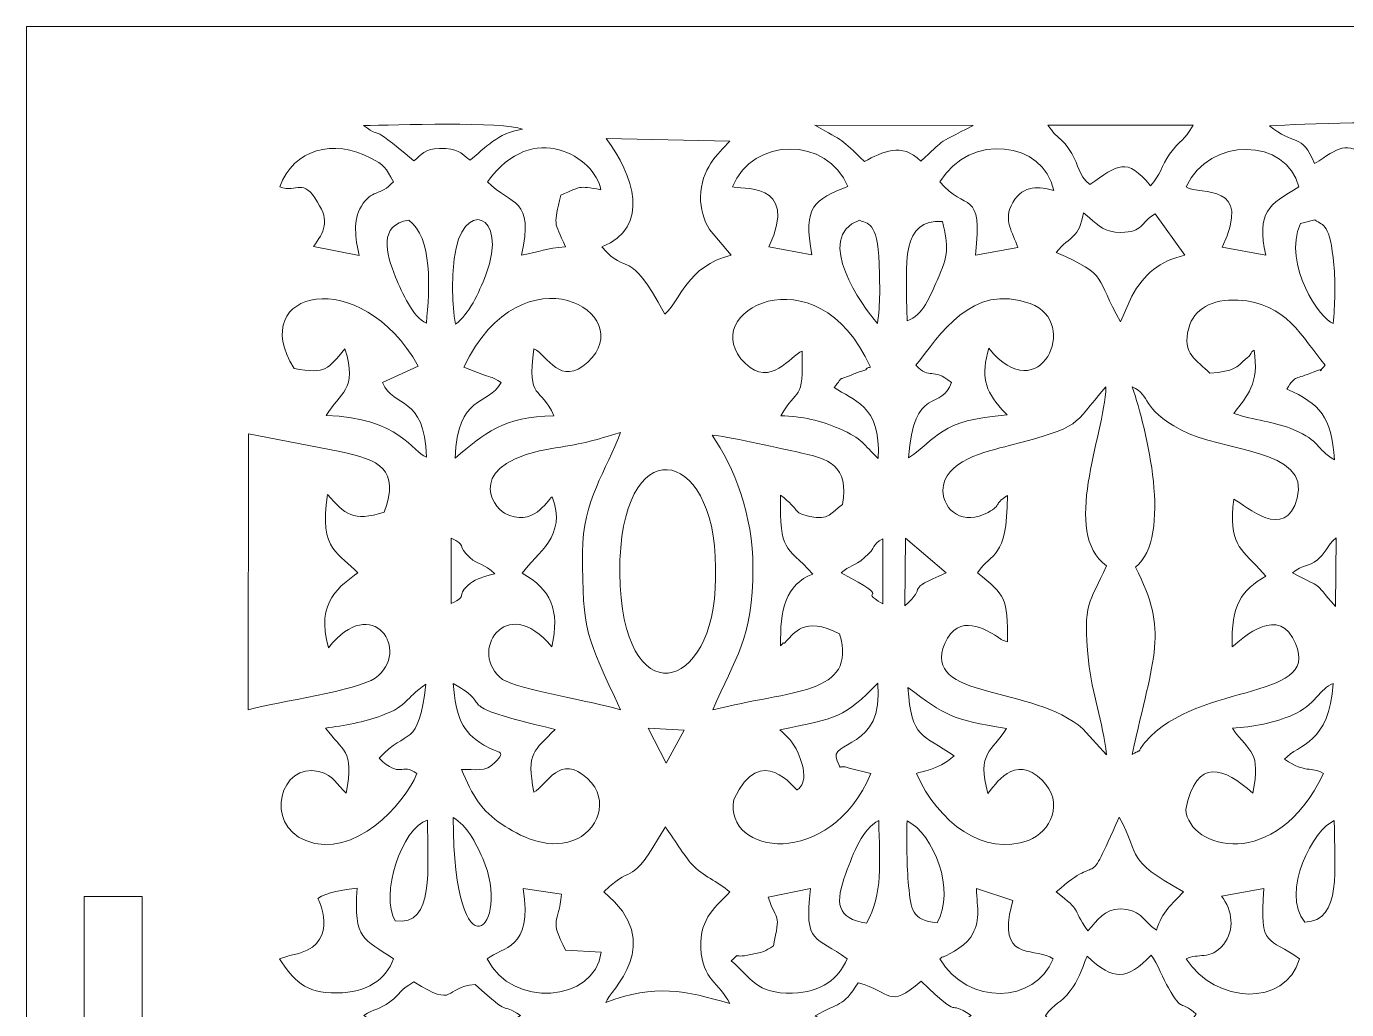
# Model space of a CAD drawing. Header units: millimetres. Extents: x -160 to 119, y -234 to 109.
# Drawn here: x -160 to -91.5, y -38.4 to 12.6 of the extents above; entities that cross this region are included whole.
import ezdxf

# ---------------------------------------------------------------- set-up
doc = ezdxf.new("R2010")
doc.units = ezdxf.units.MM
doc.header["$MEASUREMENT"] = 0
doc.layers.add('layer 1', color=7, linetype='Continuous')

msp = doc.modelspace()

# ---------------------------------------------------------------- linework, layer by layer
at = {"layer": 'layer 1', "color": 250, "lineweight": 20}
msp.add_open_spline([(-159.9592, 12.5532), (-159.9592, 12.5532), (-22.9592, 12.5532), (-22.9592, 12.5532), (-22.9592, 12.5532), (-22.9592, 12.5532), (-22.9592, -77.4468), (-22.9592, -77.4468), (-22.9592, -77.4468), (-22.9592, -77.4468), (-25.9592, -77.4468), (-25.9592, -77.4468), (-25.9592, -77.4468), (-25.9592, -77.4468), (-25.9592, -32.5468), (-25.9592, -32.5468), (-25.9592, -32.5468), (-25.9592, -32.5468), (-28.9592, -32.5468), (-28.9592, -32.5468), (-28.9592, -32.5468), (-28.9592, -32.5468), (-28.9592, -77.4468), (-28.9592, -77.4468), (-28.9592, -77.4468), (-28.9592, -77.4468), (-63.9592, -77.4468), (-63.9592, -77.4468), (-63.9592, -77.4468), (-63.9592, -77.4468), (-63.9592, -80.4468), (-63.9592, -80.4468), (-63.9592, -80.4468), (-63.9592, -80.4468), (-73.9592, -80.4468), (-73.9592, -80.4468), (-73.9592, -80.4468), (-73.9592, -80.4468), (-73.9592, -77.4468), (-73.9592, -77.4468), (-73.9592, -77.4468), (-73.9592, -77.4468), (-108.9592, -77.4468), (-108.9592, -77.4468), (-108.9592, -77.4468), (-108.9592, -77.4468), (-108.9592, -80.4468), (-108.9592, -80.4468), (-108.9592, -80.4468), (-108.9592, -80.4468), (-118.9592, -80.4468), (-118.9592, -80.4468), (-118.9592, -80.4468), (-118.9592, -80.4468), (-118.9592, -77.4468), (-118.9592, -77.4468), (-118.9592, -77.4468), (-118.9592, -77.4468), (-153.9592, -77.4468), (-153.9592, -77.4468), (-153.9592, -77.4468), (-153.9592, -77.4468), (-153.9592, -32.5468), (-153.9592, -32.5468), (-153.9592, -32.5468), (-153.9592, -32.5468), (-156.9592, -32.5468), (-156.9592, -32.5468), (-156.9592, -32.5468), (-156.9592, -32.5468), (-156.9592, -77.4468), (-156.9592, -77.4468), (-156.9592, -77.4468), (-156.9592, -77.4468), (-159.9592, -77.4468), (-159.9592, -77.4468), (-159.9592, -77.4468), (-159.9592, -77.4468), (-159.9592, 12.5532), (-159.9592, 12.5532)], degree=3, knots=[0, 0, 0, 0, 0.047619, 0.047619, 0.047619, 0.047619, 0.0952381, 0.0952381, 0.0952381, 0.0952381, 0.1428571, 0.1428571, 0.1428571, 0.1428571, 0.1904762, 0.1904762, 0.1904762, 0.1904762, 0.2380952, 0.2380952, 0.2380952, 0.2380952, 0.2857143, 0.2857143, 0.2857143, 0.2857143, 0.3333333, 0.3333333, 0.3333333, 0.3333333, 0.3809524, 0.3809524, 0.3809524, 0.3809524, 0.4285714, 0.4285714, 0.4285714, 0.4285714, 0.4761905, 0.4761905, 0.4761905, 0.4761905, 0.5238095, 0.5238095, 0.5238095, 0.5238095, 0.5714286, 0.5714286, 0.5714286, 0.5714286, 0.6190476, 0.6190476, 0.6190476, 0.6190476, 0.6666667, 0.6666667, 0.6666667, 0.6666667, 0.7142857, 0.7142857, 0.7142857, 0.7142857, 0.7619048, 0.7619048, 0.7619048, 0.7619048, 0.8095238, 0.8095238, 0.8095238, 0.8095238, 0.8571429, 0.8571429, 0.8571429, 0.8571429, 0.9047619, 0.9047619, 0.9047619, 0.9047619, 1, 1, 1, 1], dxfattribs=at)
at = {"layer": 'layer 1', "color": 7, "lineweight": 9}
for points, knots in [([(-139.8727, 5.5888), (-139.5076, 5.8707), (-139.286, 6.227), (-138.5452, 6.2266), (-138.5452, 6.2266), (-137.5433, 6.2259), (-137.4872, 6.0306), (-136.9522, 5.6192), (-136.9522, 5.6192), (-136.1566, 6.2629), (-135.5419, 7.0234), (-134.2432, 7.2286), (-134.2432, 7.2286), (-135.2244, 7.6418), (-140.8902, 7.4313), (-142.4742, 7.4181), (-142.4742, 7.4181), (-141.282, 6.5482), (-142.4936, 7.7745), (-139.8727, 5.5888)], [0, 0, 0, 0, 0.1666667, 0.1666667, 0.1666667, 0.1666667, 0.3333333, 0.3333333, 0.3333333, 0.3333333, 0.5, 0.5, 0.5, 0.5, 0.6666667, 0.6666667, 0.6666667, 0.6666667, 1, 1, 1, 1]), ([(-136.0469, 4.5016), (-134.8356, 3.2669), (-133.5883, 3.668), (-134.2971, 0.693), (-134.2971, 0.693), (-133.2817, 0.8842), (-133.0519, 1.0364), (-132.0074, 1.1339), (-132.0074, 1.1339), (-132.6286, 2.4991), (-132.6217, 2.2166), (-132.2487, 3.811), (-132.2487, 3.811), (-131.1182, 4.2622), (-131.4385, 4.3052), (-130.1712, 4.0909), (-130.1712, 4.0909), (-130.4845, 5.7658), (-133.6946, 7.7923), (-136.0469, 4.5016)], [0, 0, 0, 0, 0.1666667, 0.1666667, 0.1666667, 0.1666667, 0.3333333, 0.3333333, 0.3333333, 0.3333333, 0.5, 0.5, 0.5, 0.5, 0.6666667, 0.6666667, 0.6666667, 0.6666667, 1, 1, 1, 1]), ([(-93.1704, 5.4396), (-91.8755, 6.2775), (-91.6283, 6.6187), (-90.2846, 5.7659), (-90.2846, 5.7659), (-90.2375, 5.7361), (-90.1567, 5.6737), (-90.1198, 5.6487), (-90.1198, 5.6487), (-90.083, 5.6238), (-90.0146, 5.5646), (-89.9573, 5.5296), (-89.9573, 5.5296), (-89.0109, 6.43), (-88.739, 6.9848), (-87.3168, 7.2286), (-87.3168, 7.2286), (-88.4518, 7.7679), (-93.8072, 7.4933), (-95.5126, 7.4013), (-95.5126, 7.4013), (-94.2752, 6.3521), (-93.826, 7.073), (-93.1704, 5.4396)], [0, 0, 0, 0, 0.1428571, 0.1428571, 0.1428571, 0.1428571, 0.2857143, 0.2857143, 0.2857143, 0.2857143, 0.4285714, 0.4285714, 0.4285714, 0.4285714, 0.5714286, 0.5714286, 0.5714286, 0.5714286, 0.7142857, 0.7142857, 0.7142857, 0.7142857, 1, 1, 1, 1]), ([(-123.35, 4.2348), (-123.043, 4.0834), (-119.8224, 4.598), (-121.465, 1.1217), (-121.465, 1.1217), (-121.465, 1.1217), (-119.2399, 0.7095), (-119.2399, 0.7095), (-119.2399, 0.7095), (-119.7039, 3.2707), (-119.1199, 3.5507), (-117.3657, 4.2588), (-117.3657, 4.2588), (-118.4267, 6.8368), (-122.2981, 6.854), (-123.35, 4.2348)], [0, 0, 0, 0, 0.2, 0.2, 0.2, 0.2, 0.4, 0.4, 0.4, 0.4, 0.6, 0.6, 0.6, 0.6, 1, 1, 1, 1]), ([(-116.5081, 5.5525), (-115.5648, 6.0456), (-114.5931, 6.577), (-113.5875, 5.5718), (-113.5875, 5.5718), (-112.3188, 6.6996), (-112.9244, 6.3861), (-110.8765, 7.41), (-110.8765, 7.41), (-110.8765, 7.41), (-119.0783, 7.4269), (-119.0783, 7.4269), (-119.0783, 7.4269), (-117.5125, 6.5666), (-117.78, 6.7655), (-116.5081, 5.5525)], [0, 0, 0, 0, 0.2, 0.2, 0.2, 0.2, 0.4, 0.4, 0.4, 0.4, 0.6, 0.6, 0.6, 0.6, 1, 1, 1, 1]), ([(-108.5564, 1.0878), (-108.812, 1.9015), (-109.3605, 2.5096), (-108.8145, 3.425), (-108.8145, 3.425), (-108.2396, 4.3889), (-107.4218, 4.2415), (-106.6867, 4.0465), (-106.6867, 4.0465), (-107.2154, 6.5986), (-111.0358, 7.0826), (-112.5989, 4.5016), (-112.5989, 4.5016), (-111.2739, 2.9006), (-110.3667, 4.1974), (-110.7485, 0.6936), (-110.7485, 0.6936), (-110.7485, 0.6936), (-108.5564, 1.0878), (-108.5564, 1.0878)], [0, 0, 0, 0, 0.1666667, 0.1666667, 0.1666667, 0.1666667, 0.3333333, 0.3333333, 0.3333333, 0.3333333, 0.5, 0.5, 0.5, 0.5, 0.6666667, 0.6666667, 0.6666667, 0.6666667, 1, 1, 1, 1]), ([(-104.8257, 4.3525), (-103.3363, 5.3852), (-102.948, 5.8095), (-101.6731, 4.2969), (-101.6731, 4.2969), (-101.1518, 4.8459), (-101.1259, 5.3185), (-100.6856, 5.9338), (-100.6856, 5.9338), (-100.1188, 6.7259), (-99.9383, 6.5928), (-99.4659, 7.4318), (-99.4659, 7.4318), (-99.4659, 7.4318), (-106.9943, 7.4368), (-106.9943, 7.4368), (-106.9943, 7.4368), (-106.4832, 6.6378), (-106.3485, 6.9389), (-105.7559, 5.96), (-105.7559, 5.96), (-105.3723, 5.3263), (-105.4471, 4.8965), (-104.8257, 4.3525)], [0, 0, 0, 0, 0.1428571, 0.1428571, 0.1428571, 0.1428571, 0.2857143, 0.2857143, 0.2857143, 0.2857143, 0.4285714, 0.4285714, 0.4285714, 0.4285714, 0.5714286, 0.5714286, 0.5714286, 0.5714286, 0.7142857, 0.7142857, 0.7142857, 0.7142857, 1, 1, 1, 1]), ([(-99.8228, 4.2348), (-99.1042, 3.7606), (-96.3404, 4.5365), (-97.9666, 1.1046), (-97.9666, 1.1046), (-97.9666, 1.1046), (-95.698, 0.6899), (-95.698, 0.6899), (-95.698, 0.6899), (-96.1846, 2.9278), (-95.5701, 3.311), (-93.981, 4.2348), (-93.981, 4.2348), (-94.5999, 6.7636), (-98.6485, 6.8913), (-99.8228, 4.2348)], [0, 0, 0, 0, 0.2, 0.2, 0.2, 0.2, 0.4, 0.4, 0.4, 0.4, 0.6, 0.6, 0.6, 0.6, 1, 1, 1, 1]), ([(-146.8257, 4.2348), (-145.9141, 3.8995), (-145.6172, 4.7565), (-144.875, 3.4367), (-144.875, 3.4367), (-144.2016, 2.4572), (-144.5314, 1.9027), (-145.0673, 1.1499), (-145.0673, 1.1499), (-145.0673, 1.1499), (-142.7073, 0.6864), (-142.7073, 0.6864), (-142.7073, 0.6864), (-142.9078, 1.5867), (-143.0365, 2.4896), (-142.5929, 3.2304), (-142.5929, 3.2304), (-142.0548, 4.1293), (-141.6353, 3.7293), (-140.927, 4.5016), (-140.927, 4.5016), (-141.3123, 5.2158), (-141.4293, 5.384), (-142.0981, 5.7301), (-142.0981, 5.7301), (-144.0484, 6.7396), (-146.1066, 6.2135), (-146.8257, 4.2348)], [0, 0, 0, 0, 0.125, 0.125, 0.125, 0.125, 0.25, 0.25, 0.25, 0.25, 0.375, 0.375, 0.375, 0.375, 0.5, 0.5, 0.5, 0.5, 0.625, 0.625, 0.625, 0.625, 0.75, 0.75, 0.75, 0.75, 1, 1, 1, 1]), ([(-129.8946, 6.7474), (-128.4839, 4.8628), (-127.5676, 2.1359), (-130.1226, 1.1232), (-130.1226, 1.1232), (-128.7695, -0.4747), (-128.7905, 1.257), (-126.8629, -2.3652), (-126.8629, -2.3652), (-126.0651, -1.6808), (-125.7083, 0.1399), (-123.4155, 0.7002), (-123.4155, 0.7002), (-123.4155, 0.7002), (-124.5445, 2.0233), (-124.5445, 2.0233), (-124.5445, 2.0233), (-124.8451, 2.5039), (-125.0144, 3.1474), (-125.0063, 3.7009), (-125.0063, 3.7009), (-124.9842, 5.2059), (-124.1248, 5.9105), (-123.4864, 6.608), (-123.4864, 6.608), (-123.4864, 6.608), (-129.8946, 6.7474), (-129.8946, 6.7474)], [0, 0, 0, 0, 0.125, 0.125, 0.125, 0.125, 0.25, 0.25, 0.25, 0.25, 0.375, 0.375, 0.375, 0.375, 0.5, 0.5, 0.5, 0.5, 0.625, 0.625, 0.625, 0.625, 0.75, 0.75, 0.75, 0.75, 1, 1, 1, 1]), ([(-137.7062, -2.8773), (-137.0112, -2.3548), (-136.5082, -1.288), (-136.1408, -0.3264), (-136.1408, -0.3264), (-134.9043, 2.9093), (-137.418, 3.694), (-137.7741, 0.5137), (-137.7741, 0.5137), (-137.8971, -0.5854), (-137.9104, -1.8003), (-137.7062, -2.8773)], [0, 0, 0, 0, 0.25, 0.25, 0.25, 0.25, 0.5, 0.5, 0.5, 0.5, 1, 1, 1, 1]), ([(-90.6961, -2.8783), (-89.8399, -2.2436), (-89.7504, -1.8686), (-89.2602, -0.7377), (-89.2602, -0.7377), (-87.2583, 3.8804), (-91.8749, 3.9969), (-90.6961, -2.8783)], [0, 0, 0, 0, 0.3333333, 0.3333333, 0.3333333, 0.3333333, 1, 1, 1, 1]), ([(-103.2327, -2.7587), (-103.2327, -2.7587), (-102.6438, -1.4204), (-102.6438, -1.4204), (-102.6438, -1.4204), (-102.0187, -0.299), (-101.2019, 0.4057), (-99.8953, 0.6899), (-99.8953, 0.6899), (-99.8953, 0.6899), (-101.4301, 2.8449), (-101.4301, 2.8449), (-101.4301, 2.8449), (-102.2411, 2.3471), (-102.026, 1.8859), (-103.2244, 1.8768), (-103.2244, 1.8768), (-104.0543, 1.8706), (-104.3459, 2.2295), (-104.8417, 2.6321), (-104.8417, 2.6321), (-104.8417, 2.6321), (-105.15, 2.8861), (-105.15, 2.8861), (-105.15, 2.8861), (-105.3928, 1.5602), (-105.8084, 1.7322), (-106.5769, 0.8401), (-106.5769, 0.8401), (-103.7598, -0.379), (-104.5927, -0.4244), (-103.2327, -2.7587)], [0, 0, 0, 0, 0.1111111, 0.1111111, 0.1111111, 0.1111111, 0.2222222, 0.2222222, 0.2222222, 0.2222222, 0.3333333, 0.3333333, 0.3333333, 0.3333333, 0.4444444, 0.4444444, 0.4444444, 0.4444444, 0.5555556, 0.5555556, 0.5555556, 0.5555556, 0.6666667, 0.6666667, 0.6666667, 0.6666667, 0.7777778, 0.7777778, 0.7777778, 0.7777778, 1, 1, 1, 1]), ([(-140.1383, 2.5114), (-141.691, 2.2774), (-141.3485, 0.8063), (-140.8163, -0.4443), (-140.8163, -0.4443), (-140.4735, -1.25), (-139.9194, -2.5301), (-139.2234, -2.82), (-139.2234, -2.82), (-139.0429, -1.0902), (-138.8921, 1.6381), (-140.1383, 2.5114)], [0, 0, 0, 0, 0.25, 0.25, 0.25, 0.25, 0.5, 0.5, 0.5, 0.5, 1, 1, 1, 1]), ([(-115.8379, -2.8409), (-115.6754, -1.8522), (-115.7161, -0.7696), (-115.747, 0.2438), (-115.747, 0.2438), (-115.817, 2.5319), (-116.3807, 2.3048), (-116.7736, 2.5115), (-116.7736, 2.5115), (-119.1752, 1.6136), (-116.6132, -1.9616), (-115.8379, -2.8409)], [0, 0, 0, 0, 0.25, 0.25, 0.25, 0.25, 0.5, 0.5, 0.5, 0.5, 1, 1, 1, 1]), ([(-114.2887, -2.7011), (-113.4746, -2.4335), (-113.0984, -1.4046), (-112.7413, -0.6111), (-112.7413, -0.6111), (-112.1374, 0.7307), (-112.1407, 1.1255), (-112.4665, 2.4448), (-112.4665, 2.4448), (-114.5962, 2.5444), (-114.369, 0.5097), (-114.2887, -2.7011)], [0, 0, 0, 0, 0.25, 0.25, 0.25, 0.25, 0.5, 0.5, 0.5, 0.5, 1, 1, 1, 1]), ([(-92.2109, -2.8377), (-92.1149, -1.9438), (-92.0822, -0.7071), (-92.1703, 0.1924), (-92.1703, 0.1924), (-92.3836, 2.3738), (-92.7014, 2.2002), (-93.1498, 2.5205), (-93.1498, 2.5205), (-93.1498, 2.5205), (-93.9047, 2.3425), (-93.9047, 2.3425), (-93.9047, 2.3425), (-94.856, 0.1877), (-92.8353, -2.6613), (-92.2109, -2.8377)], [0, 0, 0, 0, 0.2, 0.2, 0.2, 0.2, 0.4, 0.4, 0.4, 0.4, 0.6, 0.6, 0.6, 0.6, 1, 1, 1, 1]), ([(-132.6087, -7.6281), (-133.2929, -6.0371), (-134.0106, -6.915), (-133.6501, -4.1507), (-133.6501, -4.1507), (-132.9224, -4.5056), (-132.2894, -6.1539), (-130.8504, -4.8444), (-130.8504, -4.8444), (-128.1294, -2.3683), (-134.2282, 1.2608), (-137.2715, -5.1019), (-137.2715, -5.1019), (-137.2715, -5.1019), (-136.255, -5.5092), (-136.255, -5.5092), (-136.255, -5.5092), (-135.7656, -5.6857), (-135.8841, -5.58), (-135.3416, -5.897), (-135.3416, -5.897), (-136.0404, -7.1682), (-137.6211, -6.4789), (-137.7235, -9.8253), (-137.7235, -9.8253), (-136.2395, -8.5381), (-135.1837, -7.6628), (-132.6087, -7.6281)], [0, 0, 0, 0, 0.125, 0.125, 0.125, 0.125, 0.25, 0.25, 0.25, 0.25, 0.375, 0.375, 0.375, 0.375, 0.5, 0.5, 0.5, 0.5, 0.625, 0.625, 0.625, 0.625, 0.75, 0.75, 0.75, 0.75, 1, 1, 1, 1]), ([(-116.197, -5.1019), (-118.9747, 1.0996), (-125.4107, -2.284), (-122.6846, -4.9178), (-122.6846, -4.9178), (-121.3699, -6.1881), (-120.3597, -4.5208), (-119.7418, -4.2791), (-119.7418, -4.2791), (-119.6576, -6.9639), (-119.9933, -6.1341), (-120.8508, -7.6301), (-120.8508, -7.6301), (-119.738, -7.6601), (-118.7686, -7.8785), (-117.824, -8.2886), (-117.824, -8.2886), (-116.5548, -8.8398), (-116.5852, -9.1069), (-115.7941, -9.8447), (-115.7941, -9.8447), (-115.6398, -7.0342), (-117.132, -6.8371), (-118.073, -6.169), (-118.073, -6.169), (-117.5462, -5.4819), (-117.9584, -5.8538), (-117.2011, -5.5183), (-117.2011, -5.5183), (-116.985, -5.4226), (-116.8641, -5.3989), (-116.5995, -5.2914), (-116.5995, -5.2914), (-116.5519, -5.272), (-116.4324, -5.2877), (-116.3979, -5.1991), (-116.3979, -5.1991), (-116.3631, -5.11), (-116.2559, -5.1474), (-116.197, -5.1019)], [0, 0, 0, 0, 0.0909091, 0.0909091, 0.0909091, 0.0909091, 0.1818182, 0.1818182, 0.1818182, 0.1818182, 0.2727273, 0.2727273, 0.2727273, 0.2727273, 0.3636364, 0.3636364, 0.3636364, 0.3636364, 0.4545455, 0.4545455, 0.4545455, 0.4545455, 0.5454545, 0.5454545, 0.5454545, 0.5454545, 0.6363636, 0.6363636, 0.6363636, 0.6363636, 0.7272727, 0.7272727, 0.7272727, 0.7272727, 0.8181818, 0.8181818, 0.8181818, 0.8181818, 1, 1, 1, 1]), ([(-146.0844, -5.1807), (-144.3683, -5.4796), (-144.36, -5.2102), (-143.4414, -4.1639), (-143.4414, -4.1639), (-142.7688, -6.3072), (-143.7066, -6.4146), (-144.4216, -7.6156), (-144.4216, -7.6156), (-140.5908, -7.7292), (-139.9349, -9.5396), (-139.2119, -9.7674), (-139.2119, -9.7674), (-139.3209, -6.4703), (-140.9247, -7.3052), (-141.4911, -5.9023), (-141.4911, -5.9023), (-141.4911, -5.9023), (-139.6466, -5.0572), (-139.6466, -5.0572), (-139.6466, -5.0572), (-142.6048, 0.2724), (-148.6272, -1.0903), (-146.0844, -5.1807)], [0, 0, 0, 0, 0.1428571, 0.1428571, 0.1428571, 0.1428571, 0.2857143, 0.2857143, 0.2857143, 0.2857143, 0.4285714, 0.4285714, 0.4285714, 0.4285714, 0.5714286, 0.5714286, 0.5714286, 0.5714286, 0.7142857, 0.7142857, 0.7142857, 0.7142857, 1, 1, 1, 1]), ([(-109.3843, -7.2984), (-110.2887, -6.2802), (-110.4768, -5.553), (-110.0555, -4.1307), (-110.0555, -4.1307), (-107.4334, -7.4011), (-105.2658, -2.7768), (-107.9138, -1.8126), (-107.9138, -1.8126), (-110.972, -0.6989), (-112.5923, -3.4557), (-113.8409, -5.0068), (-113.8409, -5.0068), (-113.0907, -5.8025), (-113.0015, -5.0808), (-112.0038, -5.9023), (-112.0038, -5.9023), (-112.4387, -7.374), (-113.9727, -5.9843), (-114.2252, -9.817), (-114.2252, -9.817), (-112.7682, -8.8484), (-112.6128, -7.8232), (-109.1122, -7.5872), (-109.1122, -7.5872), (-109.1122, -7.5872), (-109.3843, -7.2984), (-109.3843, -7.2984)], [0, 0, 0, 0, 0.125, 0.125, 0.125, 0.125, 0.25, 0.25, 0.25, 0.25, 0.375, 0.375, 0.375, 0.375, 0.5, 0.5, 0.5, 0.5, 0.625, 0.625, 0.625, 0.625, 0.75, 0.75, 0.75, 0.75, 1, 1, 1, 1]), ([(-97.3636, -7.5029), (-96.3426, -7.8589), (-95.2127, -7.9373), (-94.2524, -8.3489), (-94.2524, -8.3489), (-92.8596, -8.9459), (-93.1319, -9.3106), (-92.1328, -9.9196), (-92.1328, -9.9196), (-92.3114, -7.6386), (-92.8672, -7.0373), (-94.6091, -6.2408), (-94.6091, -6.2408), (-94.1039, -5.4612), (-94.2369, -5.8059), (-93.1979, -5.3453), (-93.1979, -5.3453), (-92.4035, -4.993), (-93.2429, -5.6553), (-92.6186, -5.0124), (-92.6186, -5.0124), (-93.8182, -3.5659), (-94.6279, -1.7595), (-97.1364, -1.6367), (-97.1364, -1.6367), (-98.5247, -1.5686), (-99.4166, -2.0911), (-99.6938, -3.0827), (-99.6938, -3.0827), (-100.0729, -4.4381), (-99.2556, -4.7346), (-98.6038, -5.4252), (-98.6038, -5.4252), (-97.2975, -5.3038), (-97.2364, -5.152), (-96.7349, -4.6753), (-96.7349, -4.6753), (-96.6846, -4.6275), (-96.4825, -4.4978), (-96.4537, -4.3793), (-96.4537, -4.3793), (-96.431, -4.2859), (-96.3632, -4.2716), (-96.3088, -4.2278), (-96.3088, -4.2278), (-96.0279, -5.9708), (-96.6649, -6.5893), (-97.3636, -7.5029)], [0, 0, 0, 0, 0.0769231, 0.0769231, 0.0769231, 0.0769231, 0.1538462, 0.1538462, 0.1538462, 0.1538462, 0.2307692, 0.2307692, 0.2307692, 0.2307692, 0.3076923, 0.3076923, 0.3076923, 0.3076923, 0.3846154, 0.3846154, 0.3846154, 0.3846154, 0.4615385, 0.4615385, 0.4615385, 0.4615385, 0.5384615, 0.5384615, 0.5384615, 0.5384615, 0.6153846, 0.6153846, 0.6153846, 0.6153846, 0.6923077, 0.6923077, 0.6923077, 0.6923077, 0.7692308, 0.7692308, 0.7692308, 0.7692308, 0.8461538, 0.8461538, 0.8461538, 0.8461538, 1, 1, 1, 1]), ([(-103.9598, -15.3985), (-106.3348, -13.6818), (-104.0901, -8.71), (-103.9857, -6.1357), (-103.9857, -6.1357), (-105.8374, -8.1885), (-105.0654, -8.1449), (-109.01, -9.1764), (-109.01, -9.1764), (-110.1395, -9.4716), (-112.4657, -9.9625), (-112.4384, -11.4945), (-112.4384, -11.4945), (-112.4192, -12.568), (-111.3718, -13.3396), (-110.0956, -12.6359), (-110.0956, -12.6359), (-109.3225, -12.2097), (-109.8902, -12.2566), (-109.0894, -11.7669), (-109.0894, -11.7669), (-109.1208, -15.1869), (-109.9222, -14.6148), (-110.6405, -15.7725), (-110.6405, -15.7725), (-109.2104, -16.9383), (-109.0725, -17.0577), (-109.0915, -19.3467), (-109.0915, -19.3467), (-109.5609, -19.2012), (-109.4212, -19.184), (-109.6563, -19.0502), (-109.6563, -19.0502), (-110.1537, -18.767), (-111.641, -17.7728), (-112.3472, -19.4314), (-112.3472, -19.4314), (-113.5939, -22.359), (-107.7078, -21.5845), (-105.1847, -23.8605), (-105.1847, -23.8605), (-105.1847, -23.8605), (-103.9609, -25.2072), (-103.9609, -25.2072), (-103.9609, -25.2072), (-104.1514, -23.4482), (-104.7165, -22.0649), (-104.8932, -20.32), (-104.8932, -20.32), (-105.2022, -17.267), (-104.8323, -17.3887), (-103.9598, -15.3985)], [0, 0, 0, 0, 0.0714286, 0.0714286, 0.0714286, 0.0714286, 0.1428571, 0.1428571, 0.1428571, 0.1428571, 0.2142857, 0.2142857, 0.2142857, 0.2142857, 0.2857143, 0.2857143, 0.2857143, 0.2857143, 0.3571429, 0.3571429, 0.3571429, 0.3571429, 0.4285714, 0.4285714, 0.4285714, 0.4285714, 0.5, 0.5, 0.5, 0.5, 0.5714286, 0.5714286, 0.5714286, 0.5714286, 0.6428571, 0.6428571, 0.6428571, 0.6428571, 0.7142857, 0.7142857, 0.7142857, 0.7142857, 0.7857143, 0.7857143, 0.7857143, 0.7857143, 0.8571429, 0.8571429, 0.8571429, 0.8571429, 1, 1, 1, 1]), ([(-102.6268, -6.1253), (-101.8741, -8.3423), (-100.5149, -13.8614), (-102.4535, -15.4839), (-102.4535, -15.4839), (-100.7378, -18.8171), (-101.481, -19.9945), (-102.6333, -25.177), (-102.6333, -25.177), (-101.9279, -24.8111), (-102.5262, -25.2201), (-101.9478, -24.5431), (-101.9478, -24.5431), (-99.1745, -21.2969), (-92.4259, -22.5061), (-94.3122, -19.1264), (-94.3122, -19.1264), (-95.2499, -17.4464), (-97.1902, -19.4423), (-97.4496, -19.6041), (-97.4496, -19.6041), (-97.4814, -17.4004), (-96.9878, -16.6871), (-95.6918, -15.9433), (-95.6918, -15.9433), (-95.6918, -15.9433), (-96.0189, -15.5756), (-96.0189, -15.5756), (-96.0189, -15.5756), (-97.0438, -14.4846), (-97.6288, -14.2765), (-97.3639, -11.9494), (-97.3639, -11.9494), (-96.683, -12.3075), (-94.6937, -14.1731), (-94.0705, -11.9), (-94.0705, -11.9), (-93.3673, -9.3347), (-97.9965, -9.4948), (-100.1036, -8.3655), (-100.1036, -8.3655), (-102.2374, -7.222), (-101.6059, -6.5816), (-102.6268, -6.1253)], [0, 0, 0, 0, 0.0833333, 0.0833333, 0.0833333, 0.0833333, 0.1666667, 0.1666667, 0.1666667, 0.1666667, 0.25, 0.25, 0.25, 0.25, 0.3333333, 0.3333333, 0.3333333, 0.3333333, 0.4166667, 0.4166667, 0.4166667, 0.4166667, 0.5, 0.5, 0.5, 0.5, 0.5833333, 0.5833333, 0.5833333, 0.5833333, 0.6666667, 0.6666667, 0.6666667, 0.6666667, 0.75, 0.75, 0.75, 0.75, 0.8333333, 0.8333333, 0.8333333, 0.8333333, 1, 1, 1, 1]), ([(-142.7835, -15.7725), (-143.6399, -14.7752), (-144.8421, -14.6851), (-144.3428, -11.7163), (-144.3428, -11.7163), (-143.4272, -12.7585), (-143.0397, -13.1341), (-141.4137, -12.6258), (-141.4137, -12.6258), (-140.5751, -10.3963), (-141.6713, -9.9006), (-143.7071, -9.4885), (-143.7071, -9.4885), (-143.7071, -9.4885), (-148.4505, -8.5577), (-148.4505, -8.5577), (-148.4505, -8.5577), (-148.4505, -8.5577), (-148.4592, -22.8698), (-148.4592, -22.8698), (-148.4592, -22.8698), (-146.9047, -22.4478), (-142.7668, -21.86), (-141.8816, -21.2252), (-141.8816, -21.2252), (-139.942, -19.8345), (-142.0289, -16.7339), (-144.2942, -19.6571), (-144.2942, -19.6571), (-145.015, -17.2271), (-143.6176, -16.4132), (-142.7835, -15.7725)], [0, 0, 0, 0, 0.1111111, 0.1111111, 0.1111111, 0.1111111, 0.2222222, 0.2222222, 0.2222222, 0.2222222, 0.3333333, 0.3333333, 0.3333333, 0.3333333, 0.4444444, 0.4444444, 0.4444444, 0.4444444, 0.5555556, 0.5555556, 0.5555556, 0.5555556, 0.6666667, 0.6666667, 0.6666667, 0.6666667, 0.7777778, 0.7777778, 0.7777778, 0.7777778, 1, 1, 1, 1]), ([(-131.1245, -14.7055), (-131.125, -12.0129), (-129.877, -10.4685), (-129.1485, -8.4873), (-129.1485, -8.4873), (-130.5404, -8.9206), (-131.0062, -9.0558), (-132.5323, -9.2935), (-132.5323, -9.2935), (-137.3435, -10.043), (-135.7895, -12.366), (-135.1755, -12.6773), (-135.1755, -12.6773), (-133.6764, -13.4374), (-132.9776, -12.0423), (-132.7041, -11.8244), (-132.7041, -11.8244), (-131.8897, -13.8867), (-133.5166, -14.7316), (-134.2474, -15.7934), (-134.2474, -15.7934), (-132.7635, -16.6349), (-132.2904, -17.6775), (-132.7175, -19.5999), (-132.7175, -19.5999), (-135.1251, -16.6996), (-137.1057, -19.9638), (-135.2668, -21.2904), (-135.2668, -21.2904), (-134.5195, -21.8293), (-130.5301, -22.428), (-129.1603, -22.8698), (-129.1603, -22.8698), (-130.9349, -18.9918), (-131.1239, -18.9149), (-131.1245, -14.7055)], [0, 0, 0, 0, 0.1, 0.1, 0.1, 0.1, 0.2, 0.2, 0.2, 0.2, 0.3, 0.3, 0.3, 0.3, 0.4, 0.4, 0.4, 0.4, 0.5, 0.5, 0.5, 0.5, 0.6, 0.6, 0.6, 0.6, 0.7, 0.7, 0.7, 0.7, 0.8, 0.8, 0.8, 0.8, 1, 1, 1, 1]), ([(-124.2316, -15.5058), (-124.2316, -9.0497), (-129.254, -8.323), (-129.192, -15.7688), (-129.192, -15.7688), (-129.1298, -23.2412), (-124.2316, -22.0557), (-124.2316, -16.0394), (-124.2316, -16.0394), (-124.2316, -16.0394), (-124.2316, -15.5058), (-124.2316, -15.5058)], [0, 0, 0, 0, 0.25, 0.25, 0.25, 0.25, 0.5, 0.5, 0.5, 0.5, 1, 1, 1, 1]), ([(-124.4032, -8.6403), (-123.2571, -10.2732), (-122.2892, -12.7734), (-122.2892, -15.5058), (-122.2892, -15.5058), (-122.2892, -19.2161), (-123.2187, -20.1663), (-124.3708, -22.8722), (-124.3708, -22.8722), (-120.2845, -21.8233), (-116.8808, -22.1383), (-117.7939, -18.9363), (-117.7939, -18.9363), (-119.6677, -17.9418), (-120.1818, -18.9754), (-120.5243, -19.2655), (-120.5243, -19.2655), (-120.5617, -19.2972), (-120.661, -19.4581), (-120.688, -19.4087), (-120.688, -19.4087), (-120.7154, -19.3586), (-120.7951, -19.5101), (-120.8539, -19.5541), (-120.8539, -19.5541), (-120.8979, -17.7154), (-120.5912, -16.3532), (-119.188, -15.8371), (-119.188, -15.8371), (-120.63, -14.2287), (-120.8839, -14.8217), (-120.8664, -11.7502), (-120.8664, -11.7502), (-119.7704, -12.5316), (-120.3125, -12.6301), (-119.361, -12.8434), (-119.361, -12.8434), (-118.3175, -13.0773), (-118.2725, -12.6439), (-117.6419, -12.2262), (-117.6419, -12.2262), (-117.3326, -10.2158), (-118.2708, -9.864), (-120.0764, -9.4876), (-120.0764, -9.4876), (-121.0476, -9.2851), (-123.7504, -8.6602), (-124.4032, -8.6403)], [0, 0, 0, 0, 0.0769231, 0.0769231, 0.0769231, 0.0769231, 0.1538462, 0.1538462, 0.1538462, 0.1538462, 0.2307692, 0.2307692, 0.2307692, 0.2307692, 0.3076923, 0.3076923, 0.3076923, 0.3076923, 0.3846154, 0.3846154, 0.3846154, 0.3846154, 0.4615385, 0.4615385, 0.4615385, 0.4615385, 0.5384615, 0.5384615, 0.5384615, 0.5384615, 0.6153846, 0.6153846, 0.6153846, 0.6153846, 0.6923077, 0.6923077, 0.6923077, 0.6923077, 0.7692308, 0.7692308, 0.7692308, 0.7692308, 0.8461538, 0.8461538, 0.8461538, 0.8461538, 1, 1, 1, 1]), ([(-137.9361, -17.3624), (-136.9957, -16.9451), (-137.765, -16.9713), (-136.9409, -16.3071), (-136.9409, -16.3071), (-136.6649, -16.0846), (-136.1328, -15.9351), (-135.6682, -15.8152), (-135.6682, -15.8152), (-136.2193, -15.2827), (-136.546, -15.3584), (-136.9609, -14.9829), (-136.9609, -14.9829), (-137.6518, -14.3575), (-137.1386, -14.3345), (-137.9324, -13.9651), (-137.9324, -13.9651), (-137.9324, -13.9651), (-137.9361, -17.3624), (-137.9361, -17.3624)], [0, 0, 0, 0, 0.1666667, 0.1666667, 0.1666667, 0.1666667, 0.3333333, 0.3333333, 0.3333333, 0.3333333, 0.5, 0.5, 0.5, 0.5, 0.6666667, 0.6666667, 0.6666667, 0.6666667, 1, 1, 1, 1]), ([(-117.7191, -15.7725), (-114.7337, -17.3295), (-117.0555, -16.5067), (-115.5501, -17.3771), (-115.5501, -17.3771), (-115.5501, -17.3771), (-115.559, -14.0009), (-115.559, -14.0009), (-115.559, -14.0009), (-116.1694, -14.3421), (-115.849, -14.4205), (-116.503, -14.9817), (-116.503, -14.9817), (-117.0861, -15.4819), (-117.2695, -15.3649), (-117.7191, -15.7725)], [0, 0, 0, 0, 0.2, 0.2, 0.2, 0.2, 0.4, 0.4, 0.4, 0.4, 0.6, 0.6, 0.6, 0.6, 1, 1, 1, 1]), ([(-114.4217, -17.4821), (-113.1339, -16.3771), (-114.5597, -16.7426), (-112.2643, -15.7725), (-112.2643, -15.7725), (-112.2643, -15.7725), (-114.3798, -13.9667), (-114.3798, -13.9667), (-114.3798, -13.9667), (-114.3798, -13.9667), (-114.4217, -17.4821), (-114.4217, -17.4821)], [0, 0, 0, 0, 0.25, 0.25, 0.25, 0.25, 0.5, 0.5, 0.5, 0.5, 1, 1, 1, 1]), ([(-94.3099, -15.7725), (-92.5995, -16.687), (-93.3633, -16.0674), (-92.0839, -17.513), (-92.0839, -17.513), (-92.0839, -17.513), (-92.0586, -13.9469), (-92.0586, -13.9469), (-92.0586, -13.9469), (-92.524, -14.3741), (-92.659, -14.8044), (-93.0229, -15.0996), (-93.0229, -15.0996), (-93.4796, -15.4699), (-93.7885, -15.3221), (-94.3099, -15.7725)], [0, 0, 0, 0, 0.2, 0.2, 0.2, 0.2, 0.4, 0.4, 0.4, 0.4, 0.6, 0.6, 0.6, 0.6, 1, 1, 1, 1]), ([(-141.6774, -25.3751), (-140.217, -23.7893), (-139.6493, -24.9495), (-139.242, -21.5335), (-139.242, -21.5335), (-140.428, -22.3381), (-140.0719, -22.6105), (-141.537, -23.1703), (-141.537, -23.1703), (-142.4105, -23.5039), (-143.5283, -23.7025), (-144.4516, -23.814), (-144.4516, -23.814), (-143.5586, -25.0439), (-142.9563, -24.8929), (-143.3752, -27.1862), (-143.3752, -27.1862), (-143.928, -26.728), (-143.9555, -26.2826), (-144.7932, -26.0706), (-144.7932, -26.0706), (-146.7913, -25.5649), (-147.6642, -28.7987), (-145.4702, -29.6507), (-145.4702, -29.6507), (-142.9463, -30.6306), (-140.3875, -27.7859), (-139.7089, -26.1764), (-139.7089, -26.1764), (-140.546, -25.5664), (-140.5322, -26.4855), (-141.6774, -25.3751)], [0, 0, 0, 0, 0.1111111, 0.1111111, 0.1111111, 0.1111111, 0.2222222, 0.2222222, 0.2222222, 0.2222222, 0.3333333, 0.3333333, 0.3333333, 0.3333333, 0.4444444, 0.4444444, 0.4444444, 0.4444444, 0.5555556, 0.5555556, 0.5555556, 0.5555556, 0.6666667, 0.6666667, 0.6666667, 0.6666667, 0.7777778, 0.7777778, 0.7777778, 0.7777778, 1, 1, 1, 1]), ([(-133.6501, -27.1463), (-134.0467, -25.0536), (-133.6372, -25.0245), (-132.5477, -23.8852), (-132.5477, -23.8852), (-138.2998, -22.496), (-135.4605, -22.8266), (-137.8358, -21.4988), (-137.8358, -21.4988), (-137.6572, -23.3047), (-137.4212, -23.9637), (-136.2403, -24.6964), (-136.2403, -24.6964), (-135.4987, -25.1567), (-135.0363, -24.9442), (-135.6479, -25.5846), (-135.6479, -25.5846), (-136.1749, -26.1365), (-136.6814, -25.936), (-137.3941, -25.9544), (-137.3941, -25.9544), (-136.8575, -27.3041), (-136.3273, -28.1325), (-135.314, -28.798), (-135.314, -28.798), (-134.4102, -29.3913), (-133.0342, -30.1444), (-131.6326, -29.6474), (-131.6326, -29.6474), (-130.366, -29.1982), (-129.6512, -27.5766), (-130.8597, -26.4336), (-130.8597, -26.4336), (-132.288, -25.0828), (-132.9687, -26.7716), (-133.6501, -27.1463)], [0, 0, 0, 0, 0.1, 0.1, 0.1, 0.1, 0.2, 0.2, 0.2, 0.2, 0.3, 0.3, 0.3, 0.3, 0.4, 0.4, 0.4, 0.4, 0.5, 0.5, 0.5, 0.5, 0.6, 0.6, 0.6, 0.6, 0.7, 0.7, 0.7, 0.7, 0.8, 0.8, 0.8, 0.8, 1, 1, 1, 1]), ([(-117.3071, -25.8889), (-117.9477, -25.6625), (-117.6412, -26.1241), (-117.9275, -25.5126), (-117.9275, -25.5126), (-118.4362, -24.4258), (-115.4381, -24.9764), (-115.8235, -21.4871), (-115.8235, -21.4871), (-117.502, -23.2538), (-117.9736, -23.3338), (-120.8964, -23.9014), (-120.8964, -23.9014), (-120.5086, -24.2762), (-120.2318, -24.4722), (-119.9519, -25.1083), (-119.9519, -25.1083), (-119.2459, -26.7121), (-120.0074, -27.0134), (-120.0105, -27.0183), (-120.0105, -27.0183), (-120.0951, -27.013), (-121.8791, -24.4776), (-123.2771, -27.5102), (-123.2771, -27.5102), (-123.8388, -30.4084), (-118.2821, -31.1821), (-116.1709, -26.1764), (-116.1709, -26.1764), (-116.1709, -26.1764), (-117.3071, -25.8889), (-117.3071, -25.8889)], [0, 0, 0, 0, 0.1111111, 0.1111111, 0.1111111, 0.1111111, 0.2222222, 0.2222222, 0.2222222, 0.2222222, 0.3333333, 0.3333333, 0.3333333, 0.3333333, 0.4444444, 0.4444444, 0.4444444, 0.4444444, 0.5555556, 0.5555556, 0.5555556, 0.5555556, 0.6666667, 0.6666667, 0.6666667, 0.6666667, 0.7777778, 0.7777778, 0.7777778, 0.7777778, 1, 1, 1, 1]), ([(-110.1059, -27.1997), (-110.7054, -25.0673), (-109.8979, -25.045), (-109.1382, -23.84), (-109.1382, -23.84), (-112.0846, -23.349), (-112.2623, -23.1834), (-114.2522, -21.718), (-114.2522, -21.718), (-114.0748, -24.4132), (-113.4956, -24.1052), (-111.8588, -25.2619), (-111.8588, -25.2619), (-112.7995, -26.0754), (-113.5341, -26.0047), (-113.8141, -26.1764), (-113.8141, -26.1764), (-112.6893, -28.6949), (-110.318, -30.5019), (-108.0087, -29.6358), (-108.0087, -29.6358), (-106.8411, -29.1979), (-106.1248, -27.6643), (-107.2962, -26.5149), (-107.2962, -26.5149), (-108.7229, -25.1152), (-109.7607, -26.7714), (-110.1059, -27.1997)], [0, 0, 0, 0, 0.125, 0.125, 0.125, 0.125, 0.25, 0.25, 0.25, 0.25, 0.375, 0.375, 0.375, 0.375, 0.5, 0.5, 0.5, 0.5, 0.625, 0.625, 0.625, 0.625, 0.75, 0.75, 0.75, 0.75, 1, 1, 1, 1]), ([(-94.7285, -25.4261), (-94.0022, -24.6328), (-92.3798, -24.6353), (-92.2129, -21.5069), (-92.2129, -21.5069), (-92.8845, -21.742), (-93.1597, -22.6467), (-94.3069, -23.1369), (-94.3069, -23.1369), (-95.2129, -23.524), (-96.3853, -23.776), (-97.4351, -23.8157), (-97.4351, -23.8157), (-96.4888, -25.1802), (-95.9611, -24.9667), (-96.3675, -27.1876), (-96.3675, -27.1876), (-97.8667, -25.8702), (-99.2818, -25.2708), (-99.8523, -28.0437), (-99.8523, -28.0437), (-99.6637, -30.0982), (-95.215, -31.3404), (-92.7017, -26.1764), (-92.7017, -26.1764), (-93.4198, -25.7469), (-93.5645, -26.22), (-94.7285, -25.4261)], [0, 0, 0, 0, 0.125, 0.125, 0.125, 0.125, 0.25, 0.25, 0.25, 0.25, 0.375, 0.375, 0.375, 0.375, 0.5, 0.5, 0.5, 0.5, 0.625, 0.625, 0.625, 0.625, 0.75, 0.75, 0.75, 0.75, 1, 1, 1, 1]), ([(-127.7297, -23.8124), (-127.7297, -23.8124), (-126.7963, -25.6268), (-126.7963, -25.6268), (-126.7963, -25.6268), (-126.7963, -25.6268), (-125.8504, -23.9259), (-125.8504, -23.9259), (-125.8504, -23.9259), (-125.8504, -23.9259), (-127.7297, -23.8124), (-127.7297, -23.8124)], [0, 0, 0, 0, 0.25, 0.25, 0.25, 0.25, 0.5, 0.5, 0.5, 0.5, 1, 1, 1, 1]), ([(-140.8357, -33.813), (-138.7651, -34.0865), (-139.1732, -31.0832), (-139.1633, -28.5859), (-139.1633, -28.5859), (-140.5137, -28.9788), (-141.6378, -32.5005), (-140.8357, -33.813)], [0, 0, 0, 0, 0.3333333, 0.3333333, 0.3333333, 0.3333333, 1, 1, 1, 1]), ([(-137.8323, -28.4513), (-137.7906, -37.0851), (-134.7409, -34.1255), (-136.2991, -30.5774), (-136.2991, -30.5774), (-136.6984, -29.6681), (-137.0988, -28.9246), (-137.8323, -28.4513)], [0, 0, 0, 0, 0.3333333, 0.3333333, 0.3333333, 0.3333333, 1, 1, 1, 1]), ([(-116.398, -33.9251), (-115.5321, -32.4027), (-115.7269, -30.8112), (-115.7686, -28.6075), (-115.7686, -28.6075), (-116.6198, -29.0445), (-117.0642, -30.243), (-117.4758, -31.349), (-117.4758, -31.349), (-118.0384, -32.8605), (-117.9711, -33.7002), (-116.398, -33.9251)], [0, 0, 0, 0, 0.25, 0.25, 0.25, 0.25, 0.5, 0.5, 0.5, 0.5, 1, 1, 1, 1]), ([(-114.3008, -28.6203), (-114.3171, -29.6693), (-114.3247, -30.9568), (-114.218, -31.9944), (-114.218, -31.9944), (-114.0917, -33.2222), (-114.077, -33.7648), (-112.741, -33.9171), (-112.741, -33.9171), (-111.7657, -32.2376), (-112.9142, -29.3072), (-114.3008, -28.6203)], [0, 0, 0, 0, 0.25, 0.25, 0.25, 0.25, 0.5, 0.5, 0.5, 0.5, 1, 1, 1, 1]), ([(-106.5626, -32.312), (-105.1728, -33.3703), (-105.8329, -33.0344), (-104.9252, -34.3223), (-104.9252, -34.3223), (-104.4259, -33.7718), (-104.0734, -33.2008), (-103.2418, -33.1913), (-103.2418, -33.1913), (-102.2425, -33.1799), (-102.0924, -33.7535), (-101.3749, -34.2967), (-101.3749, -34.2967), (-101.0624, -33.3052), (-100.569, -32.9564), (-99.9696, -32.312), (-99.9696, -32.312), (-103.0992, -30.5212), (-102.0846, -30.6279), (-103.3042, -28.4365), (-103.3042, -28.4365), (-105.1508, -32.5925), (-104.0299, -30.0366), (-106.5626, -32.312)], [0, 0, 0, 0, 0.1428571, 0.1428571, 0.1428571, 0.1428571, 0.2857143, 0.2857143, 0.2857143, 0.2857143, 0.4285714, 0.4285714, 0.4285714, 0.4285714, 0.5714286, 0.5714286, 0.5714286, 0.5714286, 0.7142857, 0.7142857, 0.7142857, 0.7142857, 1, 1, 1, 1]), ([(-93.6744, -33.868), (-91.7313, -33.8273), (-92.1528, -31.0957), (-92.1474, -28.612), (-92.1474, -28.612), (-93.2118, -29.0078), (-94.9599, -32.3353), (-93.6744, -33.868)], [0, 0, 0, 0, 0.3333333, 0.3333333, 0.3333333, 0.3333333, 1, 1, 1, 1]), ([(-130.0245, -32.312), (-126.7101, -35.009), (-129.7629, -37.4428), (-129.9095, -38.0407), (-129.9095, -38.0407), (-127.3877, -37.0541), (-125.7683, -37.4275), (-123.4921, -38.0996), (-123.4921, -38.0996), (-124.0283, -37.007), (-124.917, -36.8622), (-124.9939, -35.2228), (-124.9939, -35.2228), (-125.069, -33.6225), (-124.1416, -33.0119), (-123.4854, -32.312), (-123.4854, -32.312), (-124.1338, -31.7444), (-124.8779, -31.5055), (-125.4477, -30.8873), (-125.4477, -30.8873), (-125.8559, -30.4444), (-126.4055, -29.5134), (-126.8277, -28.9419), (-126.8277, -28.9419), (-128.8533, -32.3783), (-128.2902, -30.594), (-130.0245, -32.312)], [0, 0, 0, 0, 0.125, 0.125, 0.125, 0.125, 0.25, 0.25, 0.25, 0.25, 0.375, 0.375, 0.375, 0.375, 0.5, 0.5, 0.5, 0.5, 0.625, 0.625, 0.625, 0.625, 0.75, 0.75, 0.75, 0.75, 1, 1, 1, 1]), ([(-143.86, -37.5436), (-142.2987, -37.5178), (-141.3296, -36.8727), (-140.9274, -35.78), (-140.9274, -35.78), (-142.4694, -34.705), (-143.0061, -34.8317), (-142.813, -32.1192), (-142.813, -32.1192), (-143.5266, -32.2043), (-144.3779, -32.306), (-144.8549, -32.6537), (-144.8549, -32.6537), (-144.8174, -32.6836), (-143.7442, -34.8282), (-145.7441, -35.4682), (-145.7441, -35.4682), (-145.9773, -35.5428), (-146.1494, -35.5632), (-146.4099, -35.6353), (-146.4099, -35.6353), (-146.4099, -35.6353), (-146.8452, -35.78), (-146.8452, -35.78), (-146.8452, -35.78), (-146.0876, -36.8534), (-145.5618, -37.5719), (-143.86, -37.5436)], [0, 0, 0, 0, 0.125, 0.125, 0.125, 0.125, 0.25, 0.25, 0.25, 0.25, 0.375, 0.375, 0.375, 0.375, 0.5, 0.5, 0.5, 0.5, 0.625, 0.625, 0.625, 0.625, 0.75, 0.75, 0.75, 0.75, 1, 1, 1, 1]), ([(-134.2087, -32.1341), (-133.6892, -35.338), (-135.2922, -35.124), (-136.0702, -35.78), (-136.0702, -35.78), (-134.7922, -38.3575), (-130.5081, -38.0482), (-130.1524, -35.4336), (-130.1524, -35.4336), (-130.1524, -35.4336), (-132.0074, -35.3353), (-132.0074, -35.3353), (-132.0074, -35.3353), (-132.8709, -33.6373), (-132.3676, -34.0272), (-132.2134, -32.4299), (-132.2134, -32.4299), (-132.2134, -32.4299), (-134.2087, -32.1341), (-134.2087, -32.1341)], [0, 0, 0, 0, 0.1666667, 0.1666667, 0.1666667, 0.1666667, 0.3333333, 0.3333333, 0.3333333, 0.3333333, 0.5, 0.5, 0.5, 0.5, 0.6666667, 0.6666667, 0.6666667, 0.6666667, 1, 1, 1, 1]), ([(-120.2345, -37.5572), (-118.7428, -37.519), (-117.8383, -36.7896), (-117.4056, -35.78), (-117.4056, -35.78), (-118.9893, -34.5894), (-119.6672, -35.1034), (-119.3068, -32.1313), (-119.3068, -32.1313), (-119.3068, -32.1313), (-121.5061, -32.5777), (-121.5061, -32.5777), (-121.5061, -32.5777), (-121.021, -33.9428), (-120.8532, -33.3126), (-121.2292, -35.1108), (-121.2292, -35.1108), (-121.6958, -35.4), (-121.6972, -35.4144), (-122.3941, -35.5559), (-122.3941, -35.5559), (-123.4957, -35.7795), (-122.8292, -35.3762), (-123.4182, -35.8751), (-123.4182, -35.8751), (-122.4005, -36.741), (-122.123, -37.6056), (-120.2345, -37.5572)], [0, 0, 0, 0, 0.125, 0.125, 0.125, 0.125, 0.25, 0.25, 0.25, 0.25, 0.375, 0.375, 0.375, 0.375, 0.5, 0.5, 0.5, 0.5, 0.625, 0.625, 0.625, 0.625, 0.75, 0.75, 0.75, 0.75, 1, 1, 1, 1]), ([(-106.7207, -35.78), (-107.5725, -35.1587), (-109.4043, -35.9106), (-108.9837, -33.4794), (-108.9837, -33.4794), (-108.9837, -33.4794), (-108.8125, -32.7578), (-108.8125, -32.7578), (-108.8125, -32.7578), (-108.8125, -32.7578), (-110.7021, -32.1264), (-110.7021, -32.1264), (-110.7021, -32.1264), (-110.6629, -33.1988), (-110.4651, -33.827), (-110.9972, -34.646), (-110.9972, -34.646), (-111.3642, -35.2108), (-112.4175, -35.6792), (-112.4184, -35.6776), (-112.4184, -35.6776), (-112.4486, -35.6228), (-112.5472, -35.7398), (-112.6061, -35.78), (-112.6061, -35.78), (-111.144, -38.2167), (-107.6656, -38.1101), (-106.7207, -35.78)], [0, 0, 0, 0, 0.125, 0.125, 0.125, 0.125, 0.25, 0.25, 0.25, 0.25, 0.375, 0.375, 0.375, 0.375, 0.5, 0.5, 0.5, 0.5, 0.625, 0.625, 0.625, 0.625, 0.75, 0.75, 0.75, 0.75, 1, 1, 1, 1]), ([(-97.8835, -35.0202), (-98.5861, -35.886), (-99.2346, -35.4454), (-99.8231, -35.78), (-99.8231, -35.78), (-98.3318, -38.1151), (-94.6865, -38.3015), (-93.956, -35.78), (-93.956, -35.78), (-95.5483, -34.5644), (-96.0487, -35.3583), (-95.801, -32.1338), (-95.801, -32.1338), (-95.801, -32.1338), (-97.9934, -32.5305), (-97.9934, -32.5305), (-97.9934, -32.5305), (-97.4214, -33.2487), (-97.3055, -34.308), (-97.8835, -35.0202)], [0, 0, 0, 0, 0.1666667, 0.1666667, 0.1666667, 0.1666667, 0.3333333, 0.3333333, 0.3333333, 0.3333333, 0.5, 0.5, 0.5, 0.5, 0.6666667, 0.6666667, 0.6666667, 0.6666667, 1, 1, 1, 1]), ([(-101.6662, -41.8403), (-101.163, -41.2702), (-101.1382, -40.6993), (-100.6079, -40.0215), (-100.6079, -40.0215), (-100.1984, -39.4983), (-99.7454, -39.2236), (-99.306, -38.6478), (-99.306, -38.6478), (-100.2174, -37.8162), (-99.9558, -38.6538), (-100.7467, -37.2842), (-100.7467, -37.2842), (-100.9951, -36.8541), (-101.3271, -36.0027), (-101.6376, -35.5892), (-101.6376, -35.5892), (-102.9266, -36.8755), (-103.5635, -36.9424), (-104.968, -35.6371), (-104.968, -35.6371), (-105.2796, -36.4275), (-105.4188, -36.8974), (-105.8353, -37.4333), (-105.8353, -37.4333), (-106.3671, -38.1177), (-106.6354, -38.0506), (-107.1264, -38.7143), (-107.1264, -38.7143), (-106.6561, -39.4247), (-106.3598, -39.462), (-105.883, -40.0351), (-105.883, -40.0351), (-105.883, -40.0351), (-104.8257, -41.7642), (-104.8257, -41.7642), (-104.8257, -41.7642), (-103.6533, -40.8888), (-102.7071, -40.2619), (-101.6662, -41.8403)], [0, 0, 0, 0, 0.0909091, 0.0909091, 0.0909091, 0.0909091, 0.1818182, 0.1818182, 0.1818182, 0.1818182, 0.2727273, 0.2727273, 0.2727273, 0.2727273, 0.3636364, 0.3636364, 0.3636364, 0.3636364, 0.4545455, 0.4545455, 0.4545455, 0.4545455, 0.5454545, 0.5454545, 0.5454545, 0.5454545, 0.6363636, 0.6363636, 0.6363636, 0.6363636, 0.7272727, 0.7272727, 0.7272727, 0.7272727, 0.8181818, 0.8181818, 0.8181818, 0.8181818, 1, 1, 1, 1]), ([(-119.0648, -38.7244), (-117.7019, -39.6852), (-117.787, -39.1062), (-116.5081, -40.5262), (-116.5081, -40.5262), (-114.706, -39.522), (-115.3701, -39.5952), (-113.3938, -40.5242), (-113.3938, -40.5242), (-112.6845, -39.7007), (-111.8199, -39.2203), (-110.9773, -38.7143), (-110.9773, -38.7143), (-112.3741, -37.7702), (-111.2696, -39.1209), (-113.5681, -36.9403), (-113.5681, -36.9403), (-115.3297, -38.417), (-115.047, -37.4877), (-116.841, -37.0191), (-116.841, -37.0191), (-117.656, -38.337), (-117.8275, -38.0058), (-119.0648, -38.7244)], [0, 0, 0, 0, 0.1428571, 0.1428571, 0.1428571, 0.1428571, 0.2857143, 0.2857143, 0.2857143, 0.2857143, 0.4285714, 0.4285714, 0.4285714, 0.4285714, 0.5714286, 0.5714286, 0.5714286, 0.5714286, 0.7142857, 0.7142857, 0.7142857, 0.7142857, 1, 1, 1, 1]), ([(-136.5789, -40.4731), (-136.0274, -39.356), (-135.3862, -39.4355), (-134.3403, -38.7143), (-134.3403, -38.7143), (-135.4508, -37.964), (-134.7517, -38.9043), (-136.6867, -37.1044), (-136.6867, -37.1044), (-138.3962, -37.2502), (-137.5999, -38.3643), (-139.8727, -36.9768), (-139.8727, -36.9768), (-140.6809, -37.4393), (-140.4938, -37.5486), (-141.1079, -38.0027), (-141.1079, -38.0027), (-141.6665, -38.4159), (-141.9188, -38.3586), (-142.4619, -38.7143), (-142.4619, -38.7143), (-141.286, -39.5709), (-140.9807, -39.0326), (-140.1905, -40.41), (-140.1905, -40.41), (-137.5778, -39.7247), (-139.2904, -39.5647), (-136.5789, -40.4731)], [0, 0, 0, 0, 0.125, 0.125, 0.125, 0.125, 0.25, 0.25, 0.25, 0.25, 0.375, 0.375, 0.375, 0.375, 0.5, 0.5, 0.5, 0.5, 0.625, 0.625, 0.625, 0.625, 0.75, 0.75, 0.75, 0.75, 1, 1, 1, 1])]:
    msp.add_open_spline(points, degree=3, knots=knots, dxfattribs=at)

doc.saveas('drawing.dxf')
